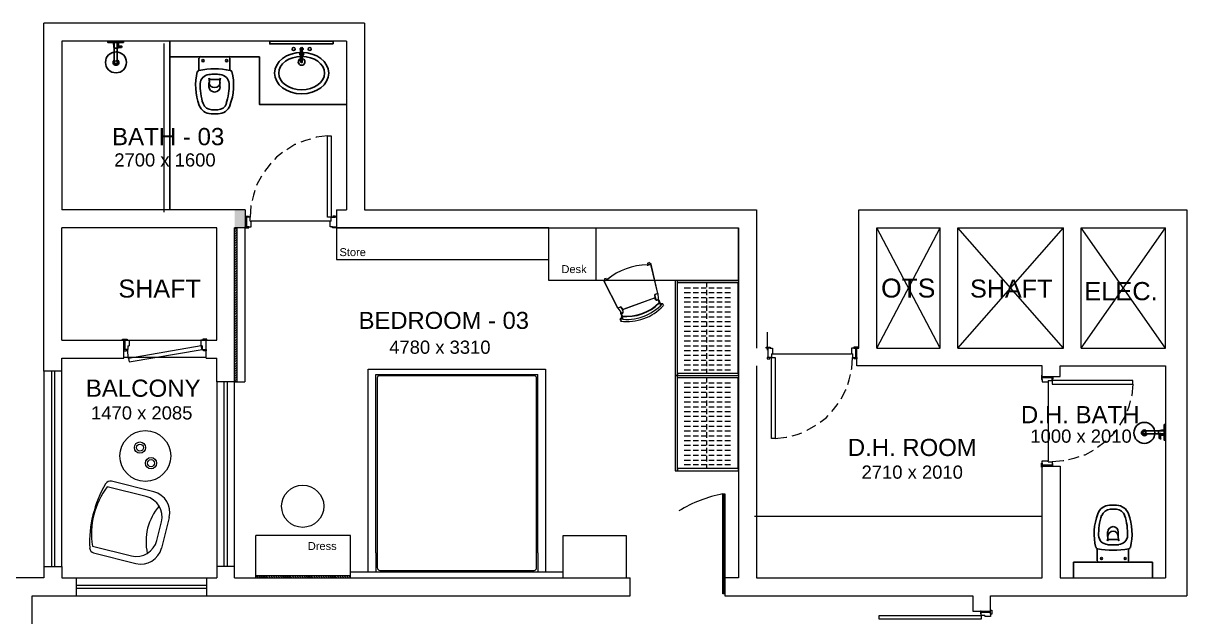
# Model space of a CAD drawing. Header units: millimetres. Extents: x 75500 to 345360, y -224327 to 19532.
# Drawn here: x 97813 to 108848, y -78172 to -72544 of the extents above; entities that cross this region are included whole.
import ezdxf

# ---------------------------------------------------------------- set-up
doc = ezdxf.new("R2010")
doc.units = ezdxf.units.MM
doc.header["$LTSCALE"] = 0.01
doc.layers.add('A- Ele 4', color=250, linetype='Continuous', lineweight=15, true_color=0x333333)
doc.styles.add('Arial$001H0', font='arial.ttf')

# ---------------------------------------------------------------- blocks, each defined once
blk = doc.blocks.new('wsrtfgre')
at = {"layer": 'A- Ele 4', "lineweight": 25}
for p, q in [((67384, 25501), (67431, 25501)), ((67393, 25310), (67393, 25501)), ((67422, 25285), (67422, 25501)), ((67922, 23913), (67922, 25513)), ((67393, 25446), (67427, 25446)), ((67422, 25467), (67465, 25467)), ((67465, 25454), (67422, 25454)), ((69162, 25407), (69162, 25437)), ((69179, 25407), (69179, 25437)), ((67922, 25365), (68773, 25365)), ((68197, 25234), (68197, 25352)), ((68480, 25365), (68210, 25365)), ((68493, 25234), (68493, 25352)), ((69162, 25310), (69162, 25369)), ((69179, 25310), (69179, 25369)), ((68294, 25120), (68294, 25077)), ((68392, 25149), (68298, 25149)), ((68396, 25120), (68396, 25077))]:
    blk.add_line(p, q, dxfattribs=at)
for points in [[(67333, 25513), (67482, 25513), (67482, 25501), (67333, 25501)], [(69471, 25488), (68870, 25488), (68870, 25513), (69471, 25513)], [(69175, 25395), (69166, 25395), (69166, 25357), (69175, 25357)]]:
    blk.add_lwpolyline(points, close=True, dxfattribs=at)
blk.add_lwpolyline([(69598, 24912), (68773, 24912), (68773, 25365)], dxfattribs=at)
for points in [[(67389, 25499), (67388, 25480), (67390, 25462), (67396, 25444)], [(67433, 25467), (67435, 25477), (67435, 25488), (67435, 25499)], [(67412, 25412), (67357, 25412), (67312, 25367), (67312, 25312)], [(67511, 25312), (67511, 25367), (67467, 25412), (67412, 25412)], [(67424, 25467), (67423, 25467), (67422, 25464), (67422, 25460)], [(67422, 25460), (67422, 25457), (67423, 25454), (67424, 25454)], [(67427, 25444), (67429, 25448), (67430, 25451), (67431, 25455)], [(67467, 25467), (67466, 25467), (67465, 25464), (67465, 25460)], [(67465, 25460), (67465, 25457), (67466, 25454), (67467, 25454)], [(67469, 25460), (67469, 25464), (67468, 25467), (67467, 25467)], [(67467, 25454), (67468, 25454), (67469, 25457), (67469, 25460)], [(69173, 25407), (69031, 25407), (68916, 25319), (68916, 25211)], [(69096, 25454), (69088, 25454), (69082, 25447), (69082, 25439)], [(69082, 25439), (69082, 25431), (69088, 25424), (69096, 25424)], [(69111, 25439), (69111, 25447), (69105, 25454), (69096, 25454)], [(69096, 25424), (69105, 25424), (69111, 25431), (69111, 25439)], [(69154, 25394), (69153, 25384), (69160, 25375), (69170, 25374)], [(69173, 25412), (69162, 25412), (69154, 25404), (69154, 25394)], [(69158, 25444), (69156, 25438), (69159, 25431), (69164, 25427)], [(69173, 25454), (69166, 25454), (69160, 25450), (69158, 25444)], [(69173, 25450), (69167, 25450), (69162, 25445), (69162, 25439)], [(69173, 25399), (69169, 25399), (69167, 25397), (69166, 25394)], [(69166, 25394), (69166, 25391), (69168, 25388), (69170, 25387)], [(69187, 25444), (69185, 25450), (69179, 25454), (69173, 25454)], [(69183, 25439), (69183, 25445), (69178, 25450), (69173, 25450)], [(69192, 25394), (69191, 25404), (69183, 25412), (69173, 25412)], [(69429, 25211), (69429, 25319), (69314, 25407), (69173, 25407)], [(69179, 25394), (69178, 25397), (69176, 25399), (69173, 25399)], [(69175, 25374), (69185, 25375), (69192, 25384), (69192, 25394)], [(69175, 25387), (69178, 25388), (69179, 25391), (69179, 25394)], [(69181, 25427), (69187, 25431), (69189, 25438), (69187, 25444)], [(69249, 25454), (69241, 25454), (69234, 25447), (69234, 25439)], [(69234, 25439), (69234, 25431), (69241, 25424), (69249, 25424)], [(69264, 25439), (69264, 25447), (69257, 25454), (69249, 25454)], [(69249, 25424), (69257, 25424), (69264, 25431), (69264, 25439)], [(67312, 25312), (67312, 25257), (67357, 25213), (67412, 25213)], [(67398, 25336), (67387, 25330), (67382, 25317), (67385, 25305)], [(67385, 25305), (67388, 25293), (67399, 25285), (67412, 25285)], [(67412, 25327), (67404, 25327), (67397, 25320), (67397, 25312)], [(67397, 25312), (67397, 25304), (67404, 25297), (67412, 25297)], [(67427, 25312), (67427, 25320), (67420, 25327), (67412, 25327)], [(67412, 25297), (67420, 25297), (67427, 25304), (67427, 25312)], [(67412, 25213), (67467, 25213), (67511, 25257), (67511, 25312)], [(67412, 25285), (67424, 25285), (67435, 25293), (67438, 25305)], [(67438, 25305), (67441, 25317), (67436, 25330), (67425, 25336)], [(68212, 25369), (68206, 25369), (68201, 25363), (68201, 25355)], [(68237, 25340), (68231, 25340), (68226, 25335), (68226, 25329)], [(68226, 25329), (68226, 25323), (68231, 25319), (68237, 25319)], [(68248, 25329), (68248, 25335), (68243, 25340), (68237, 25340)], [(68237, 25319), (68243, 25319), (68248, 25323), (68248, 25329)], [(68461, 25340), (68456, 25340), (68451, 25335), (68451, 25329)], [(68451, 25329), (68451, 25323), (68456, 25319), (68461, 25319)], [(68472, 25329), (68472, 25335), (68467, 25340), (68461, 25340)], [(68461, 25319), (68467, 25319), (68472, 25323), (68472, 25329)], [(68493, 25355), (68493, 25363), (68488, 25369), (68483, 25369)], [(69173, 25369), (69052, 25369), (68955, 25298), (68955, 25211)], [(69163, 25347), (69148, 25342), (69139, 25327), (69141, 25312)], [(69141, 25312), (69144, 25296), (69157, 25285), (69173, 25285)], [(69164, 25315), (69166, 25312), (69169, 25310), (69173, 25310)], [(69390, 25211), (69390, 25298), (69293, 25369), (69173, 25369)], [(69173, 25310), (69176, 25310), (69179, 25312), (69181, 25315)], [(69173, 25285), (69188, 25285), (69202, 25296), (69204, 25312)], [(69204, 25312), (69206, 25327), (69197, 25342), (69182, 25347)], [(68182, 25225), (68157, 25119), (68164, 25007), (68201, 24905)], [(68199, 25238), (68192, 25236), (68186, 25231), (68185, 25224)], [(68495, 25236), (68397, 25256), (68297, 25256), (68199, 25236)], [(68294, 25196), (68248, 25193), (68211, 25157), (68210, 25112)], [(68298, 25121), (68298, 25134), (68296, 25148), (68292, 25162)], [(68347, 25200), (68329, 25200), (68312, 25199), (68294, 25198)], [(68294, 25162), (68295, 25157), (68299, 25154), (68304, 25153)], [(68400, 25198), (68383, 25199), (68365, 25200), (68347, 25200)], [(68394, 25153), (68399, 25154), (68403, 25157), (68404, 25162)], [(68402, 25162), (68398, 25148), (68396, 25134), (68396, 25121)], [(68485, 25112), (68483, 25157), (68446, 25193), (68400, 25196)], [(68493, 24905), (68531, 25007), (68537, 25119), (68512, 25225)], [(68510, 25224), (68508, 25231), (68502, 25236), (68495, 25238)], [(68916, 25211), (68916, 25102), (69031, 25014), (69173, 25014)], [(68955, 25211), (68955, 25123), (69052, 25052), (69173, 25052)], [(69173, 25014), (69314, 25014), (69429, 25102), (69429, 25211)], [(69173, 25052), (69293, 25052), (69390, 25123), (69390, 25211)], [(68210, 25116), (68208, 25049), (68217, 24983), (68238, 24921)], [(68294, 25122), (68294, 25095), (68318, 25073), (68347, 25073)], [(68294, 25079), (68294, 25053), (68318, 25031), (68347, 25031)], [(68347, 25073), (68376, 25073), (68400, 25095), (68400, 25122)], [(68347, 25031), (68376, 25031), (68400, 25053), (68400, 25079)], [(68456, 24921), (68477, 24983), (68487, 25049), (68484, 25116)], [(68201, 24905), (68218, 24858), (68263, 24827), (68314, 24824)], [(68240, 24921), (68251, 24887), (68284, 24864), (68321, 24862)], [(68318, 24862), (68328, 24862), (68338, 24861), (68347, 24861)], [(68347, 24861), (68357, 24861), (68366, 24862), (68376, 24862)], [(68378, 24862), (68415, 24864), (68447, 24887), (68459, 24921)], [(68380, 24824), (68431, 24827), (68476, 24858), (68494, 24905)], [(68315, 24824), (68326, 24824), (68336, 24823), (68347, 24823)], [(68347, 24823), (68358, 24823), (68369, 24824), (68379, 24824)]]:
    blk.add_open_spline(points, degree=3, dxfattribs=at)
blk = doc.blocks.new('azserfwer')
at = {"layer": 'A- Ele 4', "lineweight": 25}
for p, q in [((76823, 20806), (76823, 20849)), ((76827, 20777), (76921, 20777)), ((76925, 20806), (76925, 20849)), ((76726, 20692), (76726, 20574)), ((77022, 20692), (77022, 20574)), ((76502, 20561), (77251, 20561)), ((76502, 20561), (76502, 20413)), ((76739, 20561), (77009, 20561)), ((77251, 20561), (77251, 20413))]:
    blk.add_line(p, q, dxfattribs=at)
for points in [[(76730, 21021), (76747, 21068), (76792, 21100), (76843, 21103)], [(76844, 21102), (76855, 21102), (76865, 21103), (76876, 21103)], [(76876, 21103), (76887, 21103), (76898, 21102), (76908, 21102)], [(76909, 21103), (76960, 21100), (77005, 21068), (77023, 21021)], [(76711, 20701), (76686, 20807), (76693, 20919), (76730, 21021)], [(76739, 20810), (76737, 20877), (76746, 20943), (76767, 21005)], [(76769, 21005), (76780, 21039), (76813, 21062), (76850, 21064)], [(76847, 21064), (76857, 21064), (76867, 21065), (76876, 21065)], [(76876, 21065), (76886, 21065), (76895, 21064), (76905, 21064)], [(76907, 21064), (76944, 21062), (76976, 21039), (76988, 21005)], [(76985, 21005), (77006, 20943), (77016, 20877), (77013, 20810)], [(77022, 21021), (77060, 20919), (77066, 20807), (77041, 20701)], [(76827, 20847), (76827, 20876), (76849, 20900), (76876, 20900)], [(76827, 20804), (76827, 20834), (76849, 20857), (76876, 20857)], [(76876, 20900), (76903, 20900), (76925, 20876), (76925, 20847)], [(76876, 20857), (76903, 20857), (76925, 20834), (76925, 20804)], [(76823, 20730), (76777, 20733), (76740, 20770), (76739, 20814)], [(76827, 20805), (76827, 20792), (76825, 20778), (76821, 20764)], [(76823, 20764), (76824, 20769), (76828, 20772), (76833, 20773)], [(76923, 20773), (76928, 20772), (76932, 20769), (76933, 20764)], [(76931, 20764), (76927, 20778), (76925, 20792), (76925, 20805)], [(77014, 20814), (77012, 20770), (76975, 20733), (76929, 20730)], [(76728, 20688), (76721, 20690), (76715, 20695), (76714, 20703)], [(77024, 20690), (76926, 20670), (76826, 20670), (76728, 20690)], [(76876, 20726), (76858, 20726), (76841, 20727), (76823, 20728)], [(76929, 20728), (76912, 20727), (76894, 20726), (76876, 20726)], [(77039, 20703), (77037, 20695), (77031, 20690), (77024, 20688)], [(76741, 20561), (76732, 20561), (76726, 20566), (76726, 20572)], [(76755, 20597), (76755, 20603), (76760, 20607), (76766, 20607)], [(76766, 20586), (76760, 20586), (76755, 20591), (76755, 20597)], [(76766, 20607), (76772, 20607), (76777, 20603), (76777, 20597)], [(76777, 20597), (76777, 20591), (76772, 20586), (76766, 20586)], [(76980, 20597), (76980, 20603), (76985, 20607), (76990, 20607)], [(76990, 20586), (76985, 20586), (76980, 20591), (76980, 20597)], [(76990, 20607), (76996, 20607), (77001, 20603), (77001, 20597)], [(77001, 20597), (77001, 20591), (76996, 20586), (76990, 20586)], [(77026, 20572), (77026, 20566), (77020, 20561), (77012, 20561)]]:
    blk.add_open_spline(points, degree=3, dxfattribs=at)
blk = doc.blocks.new('qfwf')
at = {"layer": 'A- Ele 4', "lineweight": 25}
for p, q in [((77145, 21793), (77361, 21793)), ((77170, 21822), (77361, 21822)), ((77306, 21827), (77306, 21788)), ((77314, 21750), (77314, 21797)), ((77327, 21797), (77327, 21750)), ((77361, 21831), (77361, 21784))]:
    blk.add_line(p, q, dxfattribs=at)
blk.add_lwpolyline([(77373, 21882), (77373, 21733), (77361, 21733), (77361, 21882)], close=True, dxfattribs=at)
for points in [[(77073, 21803), (77073, 21858), (77117, 21903), (77172, 21903)], [(77172, 21903), (77227, 21903), (77272, 21858), (77272, 21803)], [(77172, 21704), (77117, 21704), (77073, 21748), (77073, 21803)], [(77145, 21803), (77145, 21816), (77153, 21827), (77166, 21830)], [(77166, 21777), (77153, 21780), (77145, 21791), (77145, 21803)], [(77158, 21803), (77158, 21811), (77164, 21818), (77172, 21818)], [(77172, 21788), (77164, 21788), (77158, 21795), (77158, 21803)], [(77166, 21830), (77178, 21833), (77190, 21828), (77197, 21817)], [(77197, 21790), (77190, 21779), (77178, 21773), (77166, 21777)], [(77172, 21818), (77181, 21818), (77187, 21811), (77187, 21803)], [(77187, 21803), (77187, 21795), (77181, 21788), (77172, 21788)], [(77272, 21803), (77272, 21748), (77227, 21704), (77172, 21704)], [(77309, 21823), (77326, 21829), (77345, 21832), (77363, 21830)], [(77319, 21784), (77316, 21785), (77312, 21786), (77309, 21788)], [(77318, 21795), (77318, 21796), (77321, 21797), (77325, 21797)], [(77318, 21748), (77318, 21749), (77321, 21750), (77325, 21750)], [(77325, 21746), (77321, 21746), (77318, 21747), (77318, 21748)], [(77325, 21797), (77328, 21797), (77331, 21796), (77331, 21795)], [(77325, 21750), (77328, 21750), (77331, 21749), (77331, 21748)], [(77331, 21748), (77331, 21747), (77328, 21746), (77325, 21746)], [(77363, 21780), (77353, 21780), (77342, 21780), (77331, 21782)]]:
    blk.add_open_spline(points, degree=3, dxfattribs=at)
blk = doc.blocks.new('bbb')
at = {"layer": 'A- Ele 4'}
for p, q in [((19026, 13580), (19036, 13552)), ((19045, 13581), (19028, 13576)), ((19045, 13581), (19028, 13576)), ((19049, 13564), (19034, 13556)), ((18660, 13403), (18688, 13413)), ((18688, 13413), (18716, 13424)), ((18690, 13410), (18718, 13420)), ((18768, 13453), (18729, 13426)), ((18776, 13428), (18752, 13410)), ((18865, 13100), (18752, 13410)), ((18778, 13425), (18754, 13407)), ((18865, 13100), (18754, 13407)), ((18904, 13073), (19184, 13136)), ((18904, 13073), (19184, 13136)), ((18907, 13075), (19182, 13139)), ((19175, 13169), (19185, 13141)), ((19198, 13153), (19183, 13145)), ((18789, 13044), (18817, 13055)), ((18790, 13016), (18809, 13026)), ((18815, 13058), (18843, 13069)), ((18817, 13055), (18825, 13059)), ((18845, 13065), (18856, 13071)), ((18904, 13073), (18856, 13071)), ((18904, 13073), (18856, 13071)), ((18907, 13075), (18897, 13103))]:
    blk.add_line(p, q, dxfattribs=at)
for points in [[(19020, 13582), (18768, 13453), (19020, 13582), (18768, 13453)], [(19036, 13552), (19026, 13580), (19028, 13576)], [(19049, 13564), (19045, 13581), (19049, 13564), (19034, 13556), (19036, 13552)], [(18662, 13433), (18644, 13423), (18644, 13423)], [(18662, 13433), (18644, 13423), (18644, 13423)], [(18697, 13414), (18716, 13424), (18716, 13424)], [(18719, 13426), (18729, 13426), (18716, 13424)], [(18716, 13424), (18724, 13409), (18732, 13404), (18741, 13404), (18752, 13410)], [(18718, 13420), (18720, 13407), (18728, 13402), (18741, 13404), (18754, 13407)], [(18776, 13428), (18768, 13453), (18729, 13426)], [(18778, 13425), (18778, 13425), (18768, 13453)], [(19185, 13141), (19175, 13169), (19177, 13166)], [(19198, 13153), (19194, 13170), (19198, 13153), (19183, 13145), (19185, 13141)], [(18790, 13016), (18809, 13026), (18809, 13026)], [(18809, 13026), (18807, 13039), (18808, 13045), (18825, 13059)], [(18809, 13026), (18807, 13039), (18808, 13045), (18825, 13059)], [(18843, 13069), (18841, 13082), (18840, 13092), (18852, 13098), (18865, 13100), (18854, 13094), (18843, 13088), (18843, 13079), (18845, 13065), (18825, 13059)], [(18904, 13073), (18893, 13101), (18897, 13103)]]:
    blk.add_lwpolyline(points, dxfattribs=at)
for points in [[(18697, 13414), (18676, 13417), (18668, 13422), (18664, 13430), (18668, 13422), (18676, 13417)], [(19177, 13166), (19194, 13170)], [(18865, 13100), (18893, 13101)]]:
    blk.add_lwpolyline(points, close=True, dxfattribs=at)
for points in [[(19025, 13587), (19024, 13588), (19022, 13587), (19020, 13587)], [(19025, 13587), (19024, 13588), (19022, 13587), (19020, 13587)], [(19029, 13583), (19028, 13585), (19027, 13586), (19025, 13587)], [(19029, 13583), (19028, 13585), (19027, 13586), (19025, 13587)], [(19035, 13555), (19035, 13554), (19036, 13554), (19036, 13553)], [(19035, 13555), (19035, 13554), (19036, 13554), (19036, 13553)], [(19176, 13172), (19176, 13311), (19127, 13446), (19038, 13553)], [(19176, 13173), (19175, 13312), (19127, 13446), (19039, 13552)], [(19176, 13173), (19175, 13312), (19127, 13446), (19039, 13552)], [(18643, 13428), (18624, 13277), (18678, 13126), (18789, 13023)], [(18643, 13428), (18624, 13277), (18678, 13126), (18789, 13023)], [(18664, 13434), (18644, 13284), (18699, 13133), (18810, 13030)], [(18688, 13416), (18675, 13284), (18722, 13152), (18817, 13058)], [(18692, 13414), (18679, 13284), (18726, 13155), (18819, 13062)], [(19173, 13174), (19173, 13173), (19173, 13173), (19173, 13172)], [(19173, 13174), (19173, 13173), (19173, 13173), (19173, 13172)], [(19184, 13136), (19186, 13136), (19187, 13137), (19188, 13139)], [(19184, 13136), (19186, 13136), (19187, 13137), (19188, 13139)], [(19188, 13139), (19189, 13141), (19189, 13143), (19188, 13144)], [(19188, 13139), (19189, 13141), (19189, 13143), (19188, 13144)]]:
    blk.add_open_spline(points, degree=3, dxfattribs=at)

msp = doc.modelspace()

# ---------------------------------------------------------------- hatches: boundary and pattern name
at = {"layer": 'A- Ele 4'}
h = msp.add_hatch(color=256, dxfattribs=at)
h.dxf.hatch_style = 1
h.paths.add_polyline_path([(99818, -74314), (99918, -74314), (99918, -74382.4), (99918, -74382.4), (99918, -74390.9), (99918, -74390.9), (99918, -74484), (99901.1, -74484), (99818, -74484)])
h = msp.add_hatch(dxfattribs=at)
h.set_pattern_fill('ANSI31', color=256, scale=5, angle=360)
h.set_pattern_definition([(225, (99648.019, -74602.612), (11.22532, -11.22532), [])])
h.paths.add_polyline_path([(99818, -75944), (99818, -74484), (99838, -74484), (99838, -75944)])
h = msp.add_hatch(dxfattribs=at)
h.set_pattern_fill('ANSI37', color=256, scale=3, angle=299.94158)
h.set_pattern_definition([(344.9416, (104038.948, -77243.42), (2.47463, 9.19793), []), (74.9416, (104038.948, -77243.42), (-9.19793, 2.47463), [])])
h.paths.add_polyline_path([(104449, -77955.4), (104468, -77955.4), (104468, -77007.2), (104449, -77007.2)])
h = msp.add_hatch(dxfattribs=at)
h.set_pattern_fill('ANSI31', color=256, scale=5, angle=270)
h.set_pattern_definition([(315, (100115.135, -77783.993), (11.22532, 11.22532), [])])
h.paths.add_polyline_path([(100918, -77784), (100018, -77784), (100018, -77804), (100918, -77804)])

# ---------------------------------------------------------------- linework, layer by layer
at = {"color": 251, "linetype": 'Continuous', "lineweight": 9, "true_color": 0x545454}
for p, q in [((98767.6, -75548.7), (99546.4, -75548.7)), ((98767.6, -75719), (98767.6, -75549)), ((98776.1, -75548.7), (98776.1, -75637.6)), ((98797.2, -75548.7), (98818.4, -75548.7)), ((98818.4, -75548.7), (98818.4, -75603.8)), ((99495.6, -75548.7), (99495.6, -75603.8)), ((99516.8, -75548.7), (99495.6, -75548.7)), ((99546.4, -75719), (99546.4, -75549)), ((98805.7, -75637.6), (98776.1, -75637.6)), ((98805.7, -75603.8), (98805.7, -75637.6)), ((98805.7, -75603.8), (98818.4, -75603.8)), ((99508.3, -75603.8), (99495.6, -75603.8)), ((99508.3, -75603.8), (99508.3, -75637.6)), ((99508.3, -75637.6), (99538, -75637.6)), ((98767.6, -75709.6), (99546.4, -75709.6))]:
    msp.add_line(p, q, dxfattribs=at)
for points in [[(98754.9, -75548.7), (98754.9, -75540.3), (98797.2, -75540.3), (98797.2, -75548.7)], [(99554.9, -75548.7), (99554.9, -75540.3), (99516.8, -75540.3), (99516.8, -75548.7)], [(99499.9, -75603.8), (98809.9, -75722.3), (98818.4, -75756.2), (99508.3, -75637.6)]]:
    msp.add_lwpolyline(points, close=True, dxfattribs=at)
for points in [[(98776.1, -75637.6), (98767.6, -75637.6), (98767.6, -75650.3), (98793, -75650.3), (98793, -75637.6)], [(98809.9, -75722.3), (98803.9, -75667.3), (98805.7, -75637.6)], [(99538, -75637.6), (99546.4, -75637.6), (99546.4, -75650.3), (99521, -75650.3), (99521, -75637.6)]]:
    msp.add_lwpolyline(points, dxfattribs=at)
at = {"layer": 'A- Ele 4'}
for p, q in [((101048, -72544), (98008, -72544)), ((98008, -75844), (98008, -72544)), ((101048, -72544), (101048, -74314)), ((100878, -72714), (98178, -72714)), ((98178, -72714), (98178, -74314)), ((100878, -72714), (100878, -74314)), ((99148.6, -74336.5), (99148.6, -72736.5)), ((99818, -74314), (98178, -74314)), ((99918, -74314), (99818, -74314)), ((99818, -74314), (99818, -74314)), ((99918, -74314), (99918, -74484)), ((100783, -74314), (100783, -74484)), ((100783, -74314), (100878, -74314)), ((101048, -74314), (104768, -74314)), ((104768, -74314), (104768, -75624)), ((105738, -74314), (108848, -74314)), ((105738, -75624), (105738, -74314)), ((108848, -74314), (108848, -77974)), ((98178, -75549), (98178, -74484)), ((99648, -74484), (98178, -74484)), ((99648, -75549), (99648, -74484)), ((99818, -75944), (99818, -74484)), ((99918, -74484), (99818, -74484)), ((99915.3, -74484), (99915.3, -75944)), ((99932.2, -74475.5), (99932.2, -74382.4)), ((99966.1, -74382.4), (99932.2, -74382.4)), ((99953.4, -74475.5), (99974.6, -74475.5)), ((99966.1, -74420.5), (99966.1, -74382.4)), ((99966.1, -74420.5), (99974.6, -74420.5)), ((99974.6, -74475.5), (99974.6, -74420.5)), ((100723.8, -74420.5), (99974.6, -74420.5)), ((100723.8, -74475.5), (100723.8, -74420.5)), ((100732.2, -74420.5), (100723.8, -74420.5)), ((100744.9, -74475.5), (100723.8, -74475.5)), ((100732.2, -74420.5), (100732.2, -74382.4)), ((100732.2, -74382.4), (100766.1, -74382.4)), ((100783, -74484), (104598, -74484)), ((102796.6, -74984), (102796.6, -74484)), ((103246.6, -74984), (103246.6, -74484)), ((104598, -74984), (104598, -74484)), ((104598, -74484), (104598, -77804)), ((105908, -75624), (106508, -74484)), ((106508, -75624), (105908, -74484)), ((105908, -75624), (105908, -74484)), ((105908, -74484), (106508, -74484)), ((106508, -75624), (106508, -74484)), ((107678, -75624), (106678, -74484)), ((106678, -75624), (107678, -74484)), ((106678, -75624), (106678, -74484)), ((106678, -74484), (107678, -74484)), ((107678, -75624), (107678, -74484)), ((107848, -75624), (108648, -74484)), ((108648, -75624), (107848, -74484)), ((107848, -74484), (108648, -74484)), ((107848, -75624), (107848, -74484)), ((108648, -75624), (108648, -74484)), ((104598, -74984), (102796.6, -74984)), ((104297.5, -75047.5), (104297.5, -75005.2)), ((104081.6, -75051.7), (104140.9, -75051.7)), ((104081.6, -75098.3), (104140.9, -75098.3)), ((104081.6, -75144.8), (104140.9, -75144.8)), ((104166.3, -75051.7), (104217.1, -75051.7)), ((104166.3, -75098.3), (104217.1, -75098.3)), ((104166.3, -75144.8), (104217.1, -75144.8)), ((104242.5, -75051.7), (104289, -75051.7)), ((104242.5, -75098.3), (104289, -75098.3)), ((104242.5, -75144.8), (104289, -75144.8)), ((104297.5, -75123.7), (104297.5, -75072.9)), ((104314.4, -75051.7), (104365.2, -75051.7)), ((104314.4, -75098.3), (104365.2, -75098.3)), ((104314.4, -75144.8), (104365.2, -75144.8)), ((104390.6, -75051.7), (104441.4, -75051.7)), ((104390.6, -75098.3), (104441.4, -75098.3)), ((104390.6, -75144.8), (104441.4, -75144.8)), ((104466.8, -75051.7), (104521.8, -75051.7)), ((104466.8, -75098.3), (104521.8, -75098.3)), ((104466.8, -75144.8), (104521.8, -75144.8)), ((104081.6, -75187.2), (104140.9, -75187.2)), ((104081.6, -75233.7), (104140.9, -75233.7)), ((104166.3, -75187.2), (104217.1, -75187.2)), ((104166.3, -75233.7), (104217.1, -75233.7)), ((104242.5, -75187.2), (104289, -75187.2)), ((104242.5, -75233.7), (104289, -75233.7)), ((104297.5, -75199.9), (104297.5, -75149.1)), ((104297.5, -75271.8), (104297.5, -75221)), ((104314.4, -75187.2), (104365.2, -75187.2)), ((104314.4, -75233.7), (104365.2, -75233.7)), ((104390.6, -75187.2), (104441.4, -75187.2)), ((104390.6, -75233.7), (104441.4, -75233.7)), ((104466.8, -75187.2), (104521.8, -75187.2)), ((104466.8, -75233.7), (104521.8, -75233.7)), ((104081.6, -75280.3), (104140.9, -75280.3)), ((104081.6, -75326.8), (104140.9, -75326.8)), ((104166.3, -75280.3), (104217.1, -75280.3)), ((104166.3, -75326.8), (104217.1, -75326.8)), ((104242.5, -75280.3), (104289, -75280.3)), ((104242.5, -75326.8), (104289, -75326.8)), ((104297.5, -75348), (104297.5, -75297.2)), ((104314.4, -75280.3), (104365.2, -75280.3)), ((104314.4, -75326.8), (104365.2, -75326.8)), ((104390.6, -75280.3), (104441.4, -75280.3)), ((104390.6, -75326.8), (104441.4, -75326.8)), ((104466.8, -75280.3), (104521.8, -75280.3)), ((104466.8, -75326.8), (104521.8, -75326.8)), ((104081.6, -75373.4), (104140.9, -75373.4)), ((104081.6, -75415.7), (104140.9, -75415.7)), ((104081.6, -75462.3), (104140.9, -75462.3)), ((104166.3, -75373.4), (104217.1, -75373.4)), ((104166.3, -75415.7), (104217.1, -75415.7)), ((104166.3, -75462.3), (104217.1, -75462.3)), ((104242.5, -75373.4), (104289, -75373.4)), ((104242.5, -75415.7), (104289, -75415.7)), ((104242.5, -75462.3), (104289, -75462.3)), ((104297.5, -75424.2), (104297.5, -75373.4)), ((104297.5, -75496.2), (104297.5, -75449.6)), ((104314.4, -75373.4), (104365.2, -75373.4)), ((104314.4, -75415.7), (104365.2, -75415.7)), ((104314.4, -75462.3), (104365.2, -75462.3)), ((104390.6, -75373.4), (104441.4, -75373.4)), ((104390.6, -75415.7), (104441.4, -75415.7)), ((104390.6, -75462.3), (104441.4, -75462.3)), ((104466.8, -75373.4), (104521.8, -75373.4)), ((104466.8, -75415.7), (104521.8, -75415.7)), ((104466.8, -75462.3), (104521.8, -75462.3)), ((104868, -75474), (104868, -75644)), ((98178, -75549), (98767.6, -75549)), ((99546.4, -75549), (99648, -75549)), ((104081.6, -75508.9), (104140.9, -75508.9)), ((104081.6, -75555.4), (104140.9, -75555.4)), ((104166.3, -75508.9), (104217.1, -75508.9)), ((104166.3, -75555.4), (104217.1, -75555.4)), ((104242.5, -75508.9), (104289, -75508.9)), ((104242.5, -75555.4), (104289, -75555.4)), ((104297.5, -75572.3), (104297.5, -75521.6)), ((104314.4, -75508.9), (104365.2, -75508.9)), ((104314.4, -75555.4), (104365.2, -75555.4)), ((104390.6, -75508.9), (104441.4, -75508.9)), ((104390.6, -75555.4), (104441.4, -75555.4)), ((104466.8, -75508.9), (104521.8, -75508.9)), ((104466.8, -75555.4), (104521.8, -75555.4)), ((104081.6, -75602), (104140.9, -75602)), ((104081.6, -75648.5), (104140.9, -75648.5)), ((104081.6, -75690.9), (104140.9, -75690.9)), ((104166.3, -75602), (104217.1, -75602)), ((104166.3, -75648.5), (104217.1, -75648.5)), ((104166.3, -75690.9), (104217.1, -75690.9)), ((104242.5, -75602), (104289, -75602)), ((104242.5, -75648.5), (104289, -75648.5)), ((104242.5, -75690.9), (104289, -75690.9)), ((104297.5, -75648.5), (104297.5, -75597.7)), ((104297.5, -75724.7), (104297.5, -75673.9)), ((104314.4, -75602), (104365.2, -75602)), ((104314.4, -75648.5), (104365.2, -75648.5)), ((104314.4, -75690.9), (104365.2, -75690.9)), ((104390.6, -75602), (104441.4, -75602)), ((104390.6, -75648.5), (104441.4, -75648.5)), ((104390.6, -75690.9), (104441.4, -75690.9)), ((104466.8, -75602), (104521.8, -75602)), ((104466.8, -75648.5), (104521.8, -75648.5)), ((104466.8, -75690.9), (104521.8, -75690.9)), ((104876.5, -75624), (104876.5, -75712.9)), ((104897.6, -75624), (104918.8, -75624)), ((104910.3, -75679), (104910.3, -75712.9)), ((104910.3, -75679), (104918.8, -75679)), ((104918.8, -75624), (104918.8, -75679)), ((104918.8, -75679), (105668, -75679)), ((105668, -75624), (105668, -75679)), ((105689.2, -75624), (105668, -75624)), ((105676.5, -75679), (105668, -75679)), ((105676.5, -75679), (105676.5, -75712.9)), ((105706.1, -75624), (105706.1, -75712.9)), ((105718, -75624), (105738, -75624)), ((105718, -75794), (105718, -75624)), ((105908, -75624), (106508, -75624)), ((106678, -75624), (107678, -75624)), ((107848, -75624), (108648, -75624)), ((98178, -75844), (98178, -75719)), ((98178, -75719), (98767.6, -75719)), ((99546.4, -75719), (99648, -75719)), ((99648, -75944), (99648, -75719)), ((104081.6, -75737.4), (104140.9, -75737.4)), ((104081.6, -75784), (104140.9, -75784)), ((104166.3, -75737.4), (104217.1, -75737.4)), ((104166.3, -75784), (104217.1, -75784)), ((104242.5, -75737.4), (104289, -75737.4)), ((104242.5, -75784), (104289, -75784)), ((104297.5, -75796.7), (104297.5, -75750.1)), ((104314.4, -75737.4), (104365.2, -75737.4)), ((104314.4, -75784), (104365.2, -75784)), ((104390.6, -75737.4), (104441.4, -75737.4)), ((104390.6, -75784), (104441.4, -75784)), ((104466.8, -75737.4), (104521.8, -75737.4)), ((104466.8, -75784), (104521.8, -75784)), ((104768, -75794), (104768, -77804)), ((104910.3, -75712.9), (104876.5, -75712.9)), ((105676.5, -75712.9), (105706.1, -75712.9)), ((105738, -75794), (105718, -75794)), ((107478, -75794), (105738, -75794)), ((107478, -75894), (107478, -75794)), ((107648, -75894), (107648, -75794)), ((107648, -75794), (108648, -75794)), ((108648, -75794), (108648, -77804)), ((98008, -75844), (98008, -77694)), ((98178, -75844), (98008, -75844)), ((98080.6, -75844), (98080.6, -77694)), ((98110.2, -75844), (98110.2, -77694)), ((98178, -77694), (98178, -75844)), ((101170, -75907.7), (101170, -77706.6)), ((102659.5, -75886.6), (101195.4, -75886.6)), ((102680.7, -77706.6), (102680.7, -75907.7)), ((102693.4, -77567), (102693.4, -75873.9)), ((104081.6, -75830.5), (104140.9, -75830.5)), ((104166.3, -75830.5), (104217.1, -75830.5)), ((104242.5, -75830.5), (104289, -75830.5)), ((104297.5, -75864.4), (104297.5, -75822.1)), ((104297.5, -75949.1), (104297.5, -75906.7)), ((104314.4, -75830.5), (104365.2, -75830.5)), ((104390.6, -75830.5), (104441.4, -75830.5)), ((104466.8, -75830.5), (104521.8, -75830.5)), ((107478, -75894), (107648, -75894)), ((107478, -75901.7), (107571.1, -75901.7)), ((107571.1, -75931.3), (107571.1, -75901.7)), ((99648, -75944), (99648, -77694)), ((99818, -75944), (99648, -75944)), ((99716.7, -75944), (99716.7, -77694)), ((99746.4, -75944), (99746.4, -77694)), ((99818, -77694), (99818, -75944)), ((99818, -75944), (99915.3, -75944)), ((104081.6, -75953.3), (104140.9, -75953.3)), ((104081.6, -75995.6), (104140.9, -75995.6)), ((104166.3, -75953.3), (104217.1, -75953.3)), ((104166.3, -75995.6), (104217.1, -75995.6)), ((104242.5, -75953.3), (104289, -75953.3)), ((104242.5, -75995.6), (104289, -75995.6)), ((104297.5, -76021), (104297.5, -75974.5)), ((104314.4, -75953.3), (104365.2, -75953.3)), ((104314.4, -75995.6), (104365.2, -75995.6)), ((104390.6, -75953.3), (104441.4, -75953.3)), ((104390.6, -75995.6), (104441.4, -75995.6)), ((104466.8, -75953.3), (104521.8, -75953.3)), ((104466.8, -75995.6), (104521.8, -75995.6)), ((107478, -75922.8), (107478, -75944)), ((107478, -75944), (107533, -75944)), ((107533, -75931.3), (107571.1, -75931.3)), ((107533, -75931.3), (107533, -75944)), ((107533, -75944), (107533, -76693.2)), ((104081.6, -76042.2), (104140.9, -76042.2)), ((104081.6, -76088.7), (104140.9, -76088.7)), ((104081.6, -76135.3), (104140.9, -76135.3)), ((104166.3, -76042.2), (104217.1, -76042.2)), ((104166.3, -76088.7), (104217.1, -76088.7)), ((104166.3, -76135.3), (104217.1, -76135.3)), ((104242.5, -76042.2), (104289, -76042.2)), ((104242.5, -76088.7), (104289, -76088.7)), ((104242.5, -76135.3), (104289, -76135.3)), ((104297.5, -76097.2), (104297.5, -76046.4)), ((104297.5, -76173.4), (104297.5, -76122.6)), ((104314.4, -76042.2), (104365.2, -76042.2)), ((104314.4, -76088.7), (104365.2, -76088.7)), ((104314.4, -76135.3), (104365.2, -76135.3)), ((104390.6, -76042.2), (104441.4, -76042.2)), ((104390.6, -76088.7), (104441.4, -76088.7)), ((104390.6, -76135.3), (104441.4, -76135.3)), ((104466.8, -76042.2), (104521.8, -76042.2)), ((104466.8, -76088.7), (104521.8, -76088.7)), ((104466.8, -76135.3), (104521.8, -76135.3)), ((104081.6, -76181.9), (104140.9, -76181.9)), ((104081.6, -76224.2), (104140.9, -76224.2)), ((104166.3, -76181.9), (104217.1, -76181.9)), ((104166.3, -76224.2), (104217.1, -76224.2)), ((104242.5, -76181.9), (104289, -76181.9)), ((104242.5, -76224.2), (104289, -76224.2)), ((104297.5, -76249.6), (104297.5, -76198.8)), ((104314.4, -76181.9), (104365.2, -76181.9)), ((104314.4, -76224.2), (104365.2, -76224.2)), ((104390.6, -76181.9), (104441.4, -76181.9)), ((104390.6, -76224.2), (104441.4, -76224.2)), ((104466.8, -76181.9), (104521.8, -76181.9)), ((104466.8, -76224.2), (104521.8, -76224.2)), ((104081.6, -76270.7), (104140.9, -76270.7)), ((104081.6, -76317.3), (104140.9, -76317.3)), ((104166.3, -76270.7), (104217.1, -76270.7)), ((104166.3, -76317.3), (104217.1, -76317.3)), ((104242.5, -76270.7), (104289, -76270.7)), ((104242.5, -76317.3), (104289, -76317.3)), ((104297.5, -76321.5), (104297.5, -76275)), ((104297.5, -76397.7), (104297.5, -76346.9)), ((104314.4, -76270.7), (104365.2, -76270.7)), ((104314.4, -76317.3), (104365.2, -76317.3)), ((104390.6, -76270.7), (104441.4, -76270.7)), ((104390.6, -76317.3), (104441.4, -76317.3)), ((104466.8, -76270.7), (104521.8, -76270.7)), ((104466.8, -76317.3), (104521.8, -76317.3)), ((104081.6, -76363.9), (104140.9, -76363.9)), ((104081.6, -76410.4), (104140.9, -76410.4)), ((104081.6, -76457), (104140.9, -76457)), ((104166.3, -76363.9), (104217.1, -76363.9)), ((104166.3, -76410.4), (104217.1, -76410.4)), ((104166.3, -76457), (104217.1, -76457)), ((104242.5, -76363.9), (104289, -76363.9)), ((104242.5, -76410.4), (104289, -76410.4)), ((104242.5, -76457), (104289, -76457)), ((104297.5, -76473.9), (104297.5, -76423.1)), ((104314.4, -76363.9), (104365.2, -76363.9)), ((104314.4, -76410.4), (104365.2, -76410.4)), ((104314.4, -76457), (104365.2, -76457)), ((104390.6, -76363.9), (104441.4, -76363.9)), ((104390.6, -76410.4), (104441.4, -76410.4)), ((104390.6, -76457), (104441.4, -76457)), ((104466.8, -76363.9), (104521.8, -76363.9)), ((104466.8, -76410.4), (104521.8, -76410.4)), ((104466.8, -76457), (104521.8, -76457)), ((104081.6, -76499.3), (104140.9, -76499.3)), ((104081.6, -76545.9), (104140.9, -76545.9)), ((104166.3, -76499.3), (104217.1, -76499.3)), ((104166.3, -76545.9), (104217.1, -76545.9)), ((104242.5, -76499.3), (104289, -76499.3)), ((104242.5, -76545.9), (104289, -76545.9)), ((104297.5, -76545.9), (104297.5, -76499.3)), ((104297.5, -76622.1), (104297.5, -76571.3)), ((104314.4, -76499.3), (104365.2, -76499.3)), ((104314.4, -76545.9), (104365.2, -76545.9)), ((104390.6, -76499.3), (104441.4, -76499.3)), ((104390.6, -76545.9), (104441.4, -76545.9)), ((104466.8, -76499.3), (104521.8, -76499.3)), ((104466.8, -76545.9), (104521.8, -76545.9)), ((104081.6, -76592.4), (104140.9, -76592.4)), ((104081.6, -76639), (104140.9, -76639)), ((104081.6, -76685.6), (104140.9, -76685.6)), ((104166.3, -76592.4), (104217.1, -76592.4)), ((104166.3, -76639), (104217.1, -76639)), ((104166.3, -76685.6), (104217.1, -76685.6)), ((104242.5, -76592.4), (104289, -76592.4)), ((104242.5, -76639), (104289, -76639)), ((104242.5, -76685.6), (104289, -76685.6)), ((104297.5, -76698.3), (104297.5, -76647.5)), ((104314.4, -76592.4), (104365.2, -76592.4)), ((104314.4, -76639), (104365.2, -76639)), ((104314.4, -76685.6), (104365.2, -76685.6)), ((104390.6, -76592.4), (104441.4, -76592.4)), ((104390.6, -76639), (104441.4, -76639)), ((104390.6, -76685.6), (104441.4, -76685.6)), ((104466.8, -76592.4), (104521.8, -76592.4)), ((104466.8, -76639), (104521.8, -76639)), ((104466.8, -76685.6), (104521.8, -76685.6)), ((107478, -76693.2), (107533, -76693.2)), ((107478, -76714.4), (107478, -76693.2)), ((107533, -76701.7), (107533, -76693.2)), ((104081.6, -76727.9), (104140.9, -76727.9)), ((104166.3, -76727.9), (104217.1, -76727.9)), ((104242.5, -76727.9), (104289, -76727.9)), ((104297.5, -76766), (104297.5, -76723.7)), ((104314.4, -76727.9), (104365.2, -76727.9)), ((104390.6, -76727.9), (104441.4, -76727.9)), ((104466.8, -76727.9), (104521.8, -76727.9)), ((107478, -76731.3), (107571.1, -76731.3)), ((107478, -77804), (107478, -76744)), ((107478, -76744), (107648, -76744)), ((107533, -76701.7), (107571.1, -76701.7)), ((107571.1, -76701.7), (107571.1, -76731.3)), ((107648, -76744), (107648, -77804)), ((99050.7, -76987.3), (98649.4, -76887.7)), ((98978, -77031.1), (98609.2, -76939.5)), ((104747.9, -77219), (107478, -77219)), ((99080.5, -77448.1), (99123.9, -77273.4)), ((100918, -77401.9), (100018, -77401.9)), ((100018, -77804), (100018, -77401.9)), ((100918, -77804), (100918, -77401.9)), ((98469.4, -77502.4), (98838.2, -77594)), ((98480.7, -77567), (98882, -77666.7)), ((101157.3, -77567), (101157.3, -77744.7)), ((102693.4, -77567), (102693.4, -77744.7)), ((98008, -77694), (98178, -77694)), ((98008, -77694), (98008, -77804)), ((98178, -77694), (98178, -77804)), ((99648, -77694), (99648, -77804)), ((99818, -77694), (99648, -77694)), ((99818, -77804), (99818, -77694)), ((100918, -77744.7), (102932.7, -77744.7)), ((101195.4, -77732), (102659.5, -77732)), ((98008, -77804), (97728, -77804)), ((98178, -77804), (98318, -77804)), ((98318, -77804), (99553, -77804)), ((98318, -77974), (98318, -77804)), ((98318, -77871.7), (99553, -77871.7)), ((98318, -77901.3), (99553, -77901.3)), ((99553, -77804), (99648, -77804)), ((99553, -77974), (99553, -77804)), ((99818, -77804), (103568, -77804)), ((103568, -77974), (103568, -77804)), ((104468, -77804), (104468, -77974)), ((104598, -77804), (104468, -77804)), ((104768, -77804), (107478, -77804)), ((107648, -77804), (108648, -77804)), ((97898, -80974), (97898, -77974)), ((97898, -77974), (98318, -77974)), ((98318, -77974), (99553, -77974)), ((99553, -77974), (103568, -77974)), ((104468, -77974), (106818, -77974)), ((106818, -77974), (106818, -78119)), ((106988, -78119), (106988, -77974)), ((106988, -77974), (108848, -77974)), ((106818, -78119), (106988, -78119)), ((106988, -78131.7), (106899.1, -78131.7)), ((106899.1, -78161.3), (106899.1, -78131.7)), ((106933, -78161.3), (106899.1, -78161.3)), ((106933, -78161.3), (106933, -78169.8)), ((106988, -78169.8), (106933, -78169.8)), ((106988, -78148.6), (106988, -78169.8))]:
    msp.add_line(p, q, dxfattribs=at)
for points in [[(100397.8, -73692.5), (100389.4, -73692.5), (100313.2, -73743.3)], [(100537.5, -73641.7), (100491, -73654.4), (100444.4, -73671.3)], [(100698.4, -73612), (100592.5, -73624.7), (100588.3, -73629)], [(100270.9, -73768.7), (100215.8, -73815.2), (100194.7, -73836.4)], [(100160.8, -73870.2), (100143.9, -73891.4), (100101.5, -73950.7)], [(100071.9, -73993), (100029.6, -74073.4), (100025.4, -74081.9)], [(100008.4, -74128.4), (99995.7, -74175), (99983, -74225.8)], [(99932.2, -74382.4), (99923.8, -74382.4), (99923.8, -74373.9), (99949.2, -74373.9), (99949.2, -74382.4)], [(99974.6, -74272.4), (99970.3, -74276.6), (99966.1, -74382.4)], [(100766.1, -74382.4), (100774.6, -74382.4), (100774.6, -74373.9), (100749.2, -74373.9), (100749.2, -74382.4)], [(104876.5, -75712.9), (104868, -75712.9), (104868, -75725.6), (104893.4, -75725.6), (104893.4, -75712.9)], [(105668, -75827.2), (105672.2, -75818.7), (105676.5, -75712.9)], [(105706.1, -75712.9), (105718.8, -75712.9), (105718.8, -75725.6), (105693.4, -75725.6), (105693.4, -75712.9)], [(101085.3, -77744.7), (101085.3, -75824), (102765.3, -75824), (102765.3, -77744.7)], [(101157.3, -77567), (101157.3, -75873.9), (102693.4, -75873.9)], [(105634.1, -75971.1), (105646.8, -75924.5), (105659.5, -75873.7)], [(107571.1, -75901.7), (107571.1, -75893.2), (107579.6, -75893.2), (107579.6, -75918.6), (107571.1, -75918.6)], [(105570.7, -76106.5), (105613, -76026.1), (105617.2, -76017.6)], [(108337.3, -75965.2), (108328.8, -76075.2), (108324.6, -76079.5)], [(108311.9, -76126), (108299.2, -76176.8), (108282.2, -76223.4)], [(105481.8, -76225), (105498.7, -76208.1), (105541, -76148.9)], [(105244.7, -76407.1), (105249, -76402.8), (105329.4, -76356.3)], [(105371.7, -76326.6), (105426.7, -76284.3), (105447.9, -76263.1)], [(108261.1, -76269.9), (108261.1, -76274.2), (108210.3, -76354.6)], [(104944.2, -76483.2), (105050, -76470.5), (105054.3, -76470.5)], [(105105.1, -76457.8), (105151.6, -76445.1), (105198.2, -76428.2)], [(108184.9, -76396.9), (108138.3, -76451.9), (108117.2, -76468.9)], [(108083.3, -76507), (108062.1, -76523.9), (108002.9, -76566.2)], [(107681.2, -76693.2), (107677, -76693.2), (107571.1, -76701.7)], [(107825.1, -76655.1), (107778.5, -76672), (107727.8, -76684.7)], [(107960.6, -76595.8), (107880.1, -76638.2), (107871.7, -76638.2)], [(107571.1, -76731.3), (107571.1, -76744), (107579.6, -76744), (107579.6, -76718.6), (107571.1, -76718.6)], [(99196.6, -77229.6), (99124.3, -77520.8)], [(102932.7, -77804), (102932.7, -77401.9), (103532.7, -77401.9), (103532.7, -77804)], [(106899.1, -78131.7), (106899.1, -78119), (106890.7, -78119), (106890.7, -78144.4), (106899.1, -78144.4)]]:
    msp.add_lwpolyline(points, dxfattribs=at)
for points in [[(100698.4, -74382.4), (100698.4, -73612), (100732.2, -73612), (100732.2, -74382.4)], [(99838, -75944), (99818, -75944), (99818, -74484), (99838, -74484)], [(99915.3, -74475.5), (99915.3, -74484), (99953.4, -74484), (99953.4, -74475.5)], [(100783, -74475.5), (100783, -74484), (100744.9, -74484), (100744.9, -74475.5)], [(102796.6, -74484), (100783, -74484), (100783, -74784), (102796.6, -74784)], [(103997, -74984), (103997, -75885.6), (104018.1, -75885.6), (104018.1, -74984)], [(104598, -74984), (104598, -75005.2), (104018.1, -75005.2), (104018.1, -74984)], [(104589.6, -75005.2), (104589.6, -75864.4), (104598, -75864.4), (104598, -75005.2)], [(104859.6, -75624), (104859.6, -75615.5), (104897.6, -75615.5), (104897.6, -75624)], [(105727.3, -75624), (105727.3, -75615.5), (105689.2, -75615.5), (105689.2, -75624)], [(104944.2, -75712.9), (104944.2, -76483.2), (104910.3, -76483.2), (104910.3, -75712.9)], [(103997, -75885.6), (103997, -76787.1), (104018.1, -76787.1), (104018.1, -75885.6)], [(104598, -75885.6), (104598, -75864.4), (104018.1, -75864.4), (104018.1, -75885.6)], [(104598, -75885.6), (104598, -75906.7), (104018.1, -75906.7), (104018.1, -75885.6)], [(104589.6, -75906.7), (104589.6, -76766), (104598, -76766), (104598, -75906.7)], [(107478, -75880.5), (107469.6, -75880.5), (107469.6, -75922.8), (107478, -75922.8)], [(107571.1, -75965.2), (108337.3, -75965.2), (108337.3, -75931.3), (107571.1, -75931.3)], [(104598, -76787.1), (104598, -76766), (104018.1, -76766), (104018.1, -76787.1)], [(107478, -76752.5), (107469.6, -76752.5), (107469.6, -76714.4), (107478, -76714.4)], [(104468, -77007.2), (104468, -77955.4), (104449, -77955.4), (104449, -77007.2)], [(100918, -77804), (100918, -77784), (100018, -77784), (100018, -77804)], [(106988, -78110.5), (107000.7, -78110.5), (107000.7, -78148.6), (106988, -78148.6)], [(106899.1, -78195.2), (105929.8, -78195.2), (105929.8, -78161.3), (106899.1, -78161.3)]]:
    msp.add_lwpolyline(points, close=True, dxfattribs=at)
for centre, radius in [((98970.6, -76647.4), 240.6), ((98919.8, -76567.8), 53.3), ((98919.8, -76567.8), 33.3), ((99024.7, -76715.6), 53.3), ((99024.7, -76715.6), 33.3), ((100463.5, -77124.2), 200)]:
    msp.add_circle(centre, radius, dxfattribs=at)
for centre, radius, start, end in [((99530.9, -77467.2), 1089.4, 149.27775, 182.82907), ((98637.3, -76936.2), 50, 76.05341, 149.27775), ((99198, -77384.5), 738, 142.91555, 189.19127), ((99002.5, -77181.4), 200, 346.05341, 76.05341), ((104679.8, -78227.8), 1242.2, 100.70636, 121.4413), ((99497.2, -77458.8), 519.9, 139.62104, 192.48578), ((98929.8, -77225.2), 200, 346.05341, 76.05341), ((98886.4, -77399.9), 200, 256.05341, 346.05341), ((98492.7, -77518.5), 50, 182.82907, 256.05341), ((98930.2, -77472.6), 200, 256.05341, 346.05341)]:
    msp.add_arc(centre, radius, start, end, dxfattribs=at)
for points in [[(101195.4, -75886.6), (101180.4, -75884.4), (101170, -75894.9), (101170, -75907.7)], [(102680.7, -75907.7), (102682.8, -75897), (102672.4, -75886.6), (102659.5, -75886.6)], [(101170, -77706.6), (101172.1, -77721.6), (101182.5, -77732), (101195.4, -77732)], [(102659.5, -77732), (102672.4, -77732), (102682.8, -77721.6), (102680.7, -77706.6)]]:
    msp.add_open_spline(points, degree=3, dxfattribs=at)

# ---------------------------------------------------------------- block references
for name, p in [('wsrtfgre', (31280.6, -98227.2)), ('qfwf', (31273.5, -98231.8)), ('azserfwer', (31273.5, -98216.8))]:
    msp.add_blockref(name, p, dxfattribs=at)
at = {"layer": 'A- Ele 4', "rotation": 90}
msp.add_blockref('bbb', (116905.4, -94012.2), dxfattribs=at)

# ---------------------------------------------------------------- texts
at = {"layer": 'A- Ele 4', "style": 'Arial$001H0'}
for s, height, p in [('BATH - 03', 163.3, (98655, -73700.2)), ('2700 x 1600', 125, (98676.3, -73902.4)), ('Store', 75, (100812.3, -74751.9)), ('Desk', 75, (102917.5, -74912.9)), ('SHAFT', 170.65, (98715.6, -75145)), ('OTS', 179.4, (105948.9, -75145)), ('SHAFT', 170.65, (106792.9, -75145)), ('ELEC.', 172.43, (107876.5, -75170.4)), ('BEDROOM - 03', 161.349, (100994.1, -75442.2)), ('4780 x 3310', 125, (101283.9, -75678.3)), ('BALCONY', 163.05, (98406.3, -76086)), ('1470 x 2085', 125, (98456, -76301.4)), ('D.H. BATH', 162.98, (107275, -76336.8)), ('1000 x 2010', 125, (107365.2, -76521.7)), ('D.H. ROOM', 162.42, (105633.9, -76647.7)), ('2710 x 2010', 125, (105763.9, -76863)), ('Dress', 75, (100511.8, -77538.9))]:
    msp.add_text(s, height=height, dxfattribs=at).set_placement(p)

doc.saveas('drawing.dxf')
